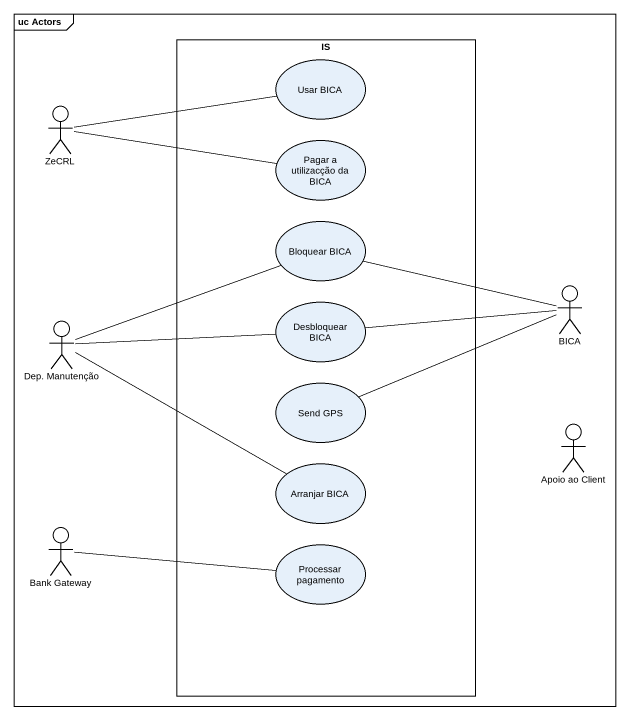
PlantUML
@startuml
mainframe uc Actors
rectangle IS {
  usecase "Usar BICA" as Usar_BICA
  usecase "Pagar a utilizacção da BICA" as Pagar_a_utilizacção_da_BICA
  usecase "Bloquear BICA" as Bloquear_BICA
  usecase "Desbloquear BICA" as Desbloquear_BICA
  usecase "Send GPS" as Send_GPS
  usecase "Arranjar BICA" as Arranjar_BICA
  usecase "Processar pagamento" as Processar_pagamento
}
actor ZeCRL
actor "Dep. Manutenção" as Dep_Manutenção
actor BICA
actor "Apoio ao Client" as Apoio_ao_Client
actor "Bank Gateway" as Bank_Gateway
ZeCRL -right- Usar_BICA
ZeCRL -right- Pagar_a_utilizacção_da_BICA
Dep_Manutenção -right- Bloquear_BICA
Dep_Manutenção -right- Desbloquear_BICA
Dep_Manutenção -right- Arranjar_BICA
BICA -left- Bloquear_BICA
BICA -left- Desbloquear_BICA
BICA -left- Send_GPS
Bank_Gateway -right- Processar_pagamento
@enduml
